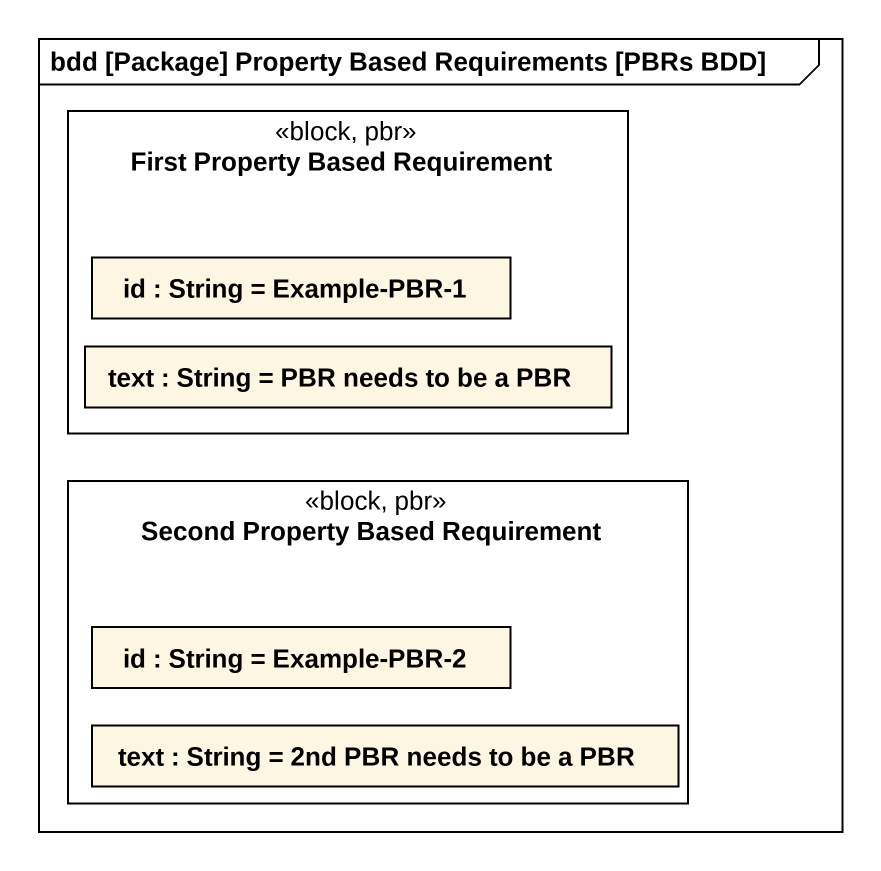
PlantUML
@startuml
mainframe bdd [Package] Property Based Requirements [PBRs BDD]
rectangle "First Property Based Requirement" as First_Property_Based <<block, pbr>> {
  rectangle "id : String = Example-PBR-1" as id
  rectangle "text : String = PBR needs to be a PBR" as text
}
rectangle "Second Property Based Requirement" as Second_Property_Based <<block, pbr>> {
  rectangle "id : String = Example-PBR-2" as id_2
  rectangle "text : String = 2nd PBR needs to be a PBR" as text_2
}
@enduml
